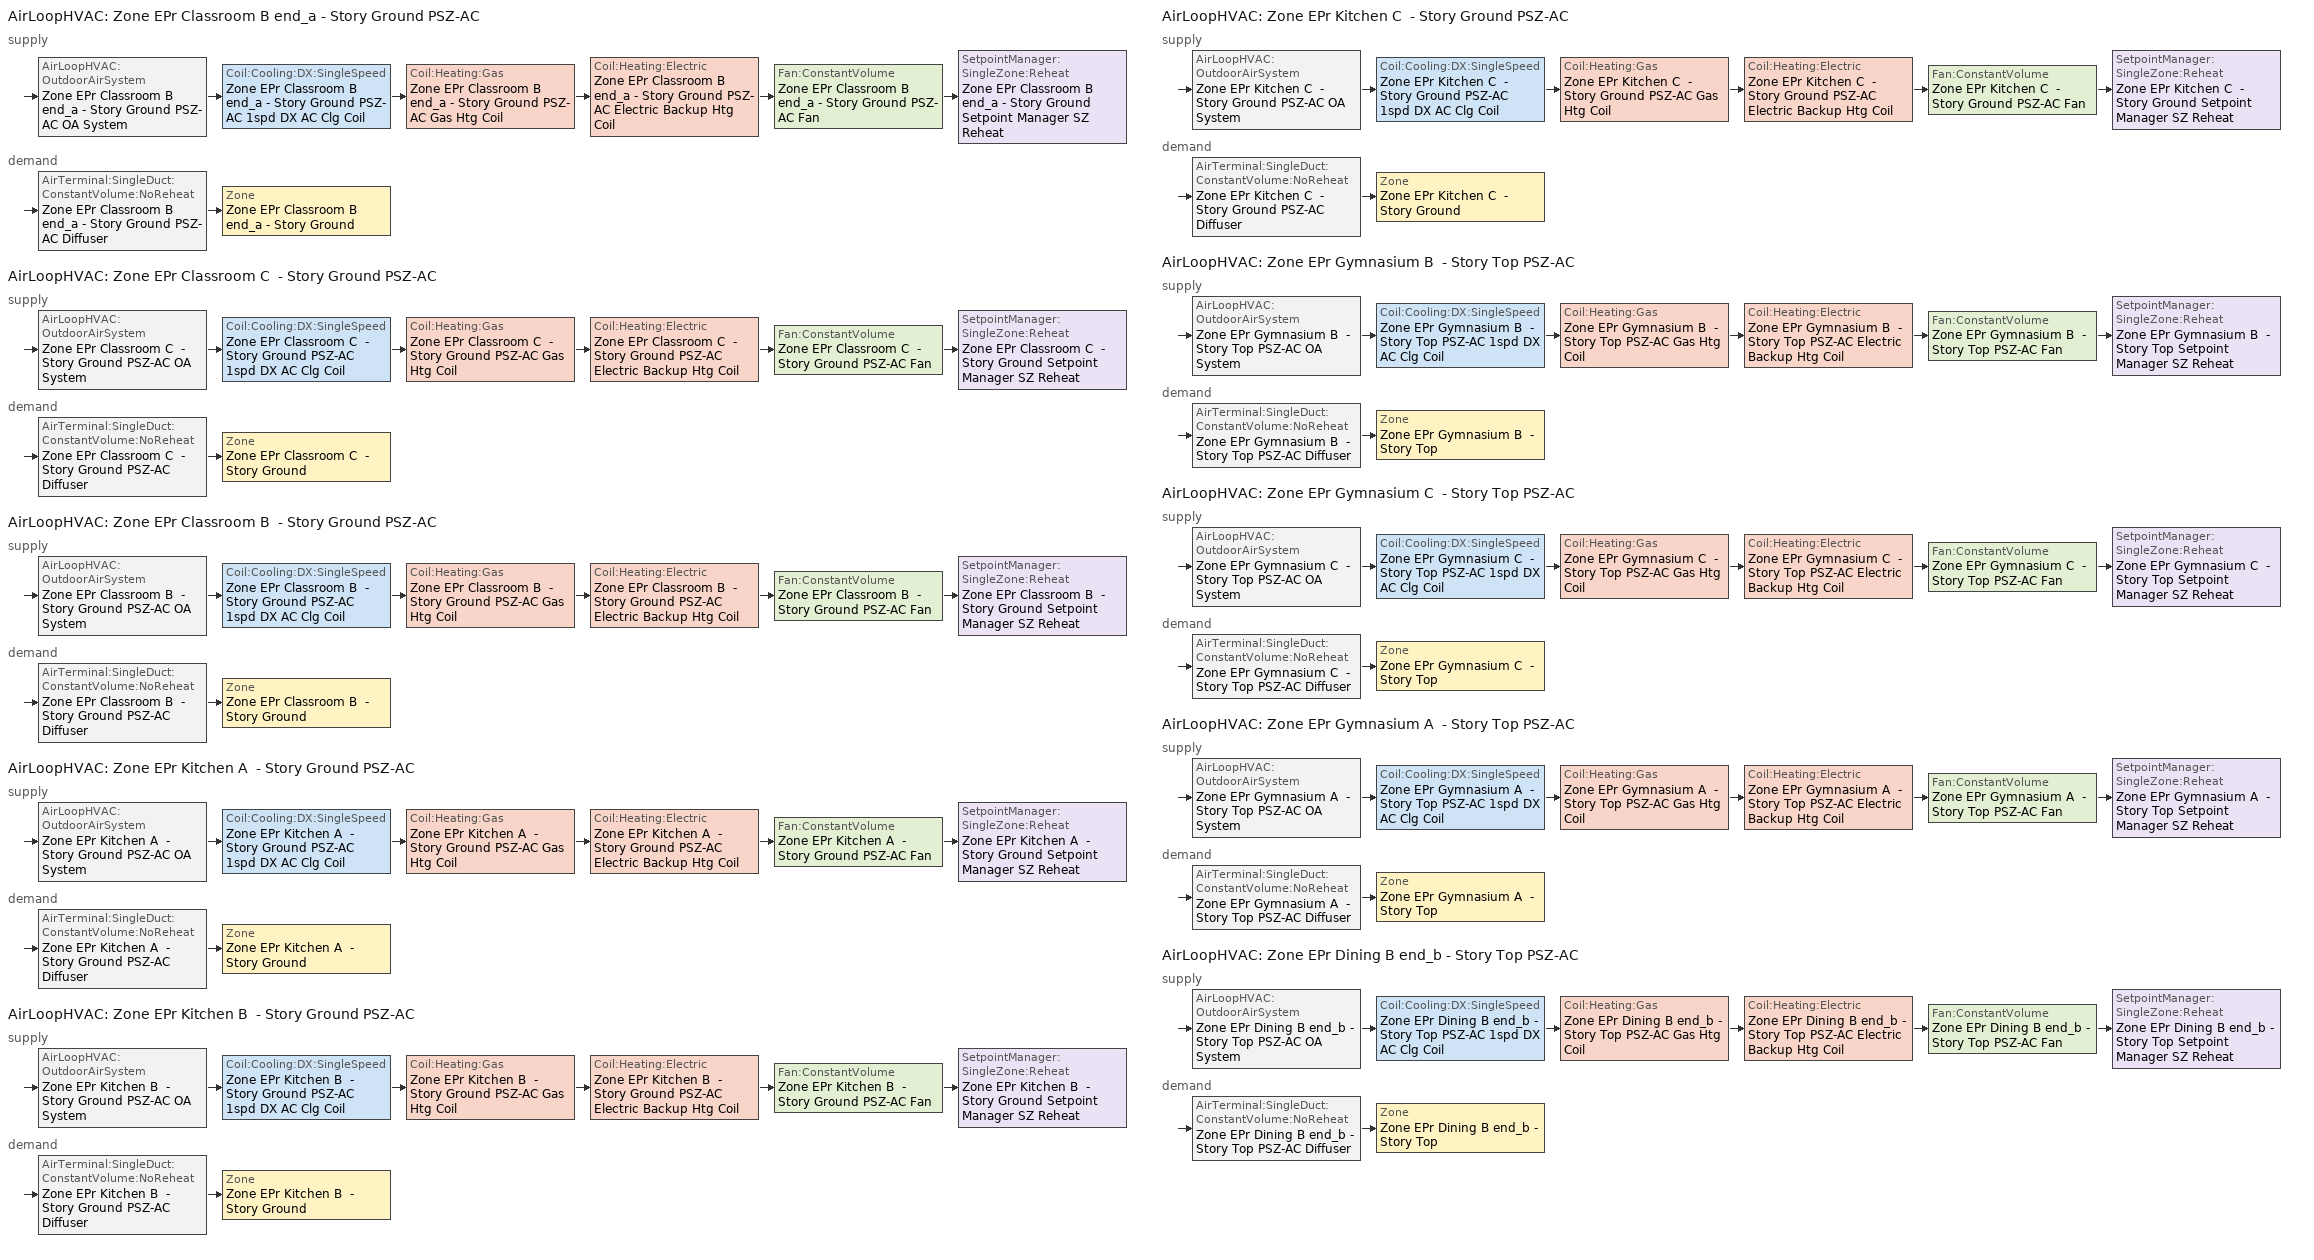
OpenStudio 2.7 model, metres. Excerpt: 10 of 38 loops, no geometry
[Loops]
AirLoopHVAC 'Zone EPr Classroom B end_a - Story Ground PSZ-AC'
 supply: AirLoopHVAC:OutdoorAirSystem 'Zone EPr Classroom B end_a - Story Ground PSZ-AC OA System' > Coil:Cooling:DX:SingleSpeed 'Zone EPr Classroom B end_a - Story Ground PSZ-AC 1spd DX AC Clg Coil' > Coil:Heating:Gas 'Zone EPr Classroom B end_a - Story Ground PSZ-AC Gas Htg Coil' > Coil:Heating:Electric 'Zone EPr Classroom B end_a - Story Ground PSZ-AC Electric Backup Htg Coil' > Fan:ConstantVolume 'Zone EPr Classroom B end_a - Story Ground PSZ-AC Fan' > SetpointManager:SingleZone:Reheat 'Zone EPr Classroom B end_a - Story Ground Setpoint Manager SZ Reheat'
 demand: AirTerminal:SingleDuct:ConstantVolume:NoReheat 'Zone EPr Classroom B end_a - Story Ground PSZ-AC Diffuser' > Zone 'Zone EPr Classroom B end_a - Story Ground'
AirLoopHVAC 'Zone EPr Classroom C  - Story Ground PSZ-AC'
 supply: AirLoopHVAC:OutdoorAirSystem 'Zone EPr Classroom C  - Story Ground PSZ-AC OA System' > Coil:Cooling:DX:SingleSpeed 'Zone EPr Classroom C  - Story Ground PSZ-AC 1spd DX AC Clg Coil' > Coil:Heating:Gas 'Zone EPr Classroom C  - Story Ground PSZ-AC Gas Htg Coil' > Coil:Heating:Electric 'Zone EPr Classroom C  - Story Ground PSZ-AC Electric Backup Htg Coil' > Fan:ConstantVolume 'Zone EPr Classroom C  - Story Ground PSZ-AC Fan' > SetpointManager:SingleZone:Reheat 'Zone EPr Classroom C  - Story Ground Setpoint Manager SZ Reheat'
 demand: AirTerminal:SingleDuct:ConstantVolume:NoReheat 'Zone EPr Classroom C  - Story Ground PSZ-AC Diffuser' > Zone 'Zone EPr Classroom C  - Story Ground'
AirLoopHVAC 'Zone EPr Classroom B  - Story Ground PSZ-AC'
 supply: AirLoopHVAC:OutdoorAirSystem 'Zone EPr Classroom B  - Story Ground PSZ-AC OA System' > Coil:Cooling:DX:SingleSpeed 'Zone EPr Classroom B  - Story Ground PSZ-AC 1spd DX AC Clg Coil' > Coil:Heating:Gas 'Zone EPr Classroom B  - Story Ground PSZ-AC Gas Htg Coil' > Coil:Heating:Electric 'Zone EPr Classroom B  - Story Ground PSZ-AC Electric Backup Htg Coil' > Fan:ConstantVolume 'Zone EPr Classroom B  - Story Ground PSZ-AC Fan' > SetpointManager:SingleZone:Reheat 'Zone EPr Classroom B  - Story Ground Setpoint Manager SZ Reheat'
 demand: AirTerminal:SingleDuct:ConstantVolume:NoReheat 'Zone EPr Classroom B  - Story Ground PSZ-AC Diffuser' > Zone 'Zone EPr Classroom B  - Story Ground'
AirLoopHVAC 'Zone EPr Kitchen A  - Story Ground PSZ-AC'
 supply: AirLoopHVAC:OutdoorAirSystem 'Zone EPr Kitchen A  - Story Ground PSZ-AC OA System' > Coil:Cooling:DX:SingleSpeed 'Zone EPr Kitchen A  - Story Ground PSZ-AC 1spd DX AC Clg Coil' > Coil:Heating:Gas 'Zone EPr Kitchen A  - Story Ground PSZ-AC Gas Htg Coil' > Coil:Heating:Electric 'Zone EPr Kitchen A  - Story Ground PSZ-AC Electric Backup Htg Coil' > Fan:ConstantVolume 'Zone EPr Kitchen A  - Story Ground PSZ-AC Fan' > SetpointManager:SingleZone:Reheat 'Zone EPr Kitchen A  - Story Ground Setpoint Manager SZ Reheat'
 demand: AirTerminal:SingleDuct:ConstantVolume:NoReheat 'Zone EPr Kitchen A  - Story Ground PSZ-AC Diffuser' > Zone 'Zone EPr Kitchen A  - Story Ground'
AirLoopHVAC 'Zone EPr Kitchen B  - Story Ground PSZ-AC'
 supply: AirLoopHVAC:OutdoorAirSystem 'Zone EPr Kitchen B  - Story Ground PSZ-AC OA System' > Coil:Cooling:DX:SingleSpeed 'Zone EPr Kitchen B  - Story Ground PSZ-AC 1spd DX AC Clg Coil' > Coil:Heating:Gas 'Zone EPr Kitchen B  - Story Ground PSZ-AC Gas Htg Coil' > Coil:Heating:Electric 'Zone EPr Kitchen B  - Story Ground PSZ-AC Electric Backup Htg Coil' > Fan:ConstantVolume 'Zone EPr Kitchen B  - Story Ground PSZ-AC Fan' > SetpointManager:SingleZone:Reheat 'Zone EPr Kitchen B  - Story Ground Setpoint Manager SZ Reheat'
 demand: AirTerminal:SingleDuct:ConstantVolume:NoReheat 'Zone EPr Kitchen B  - Story Ground PSZ-AC Diffuser' > Zone 'Zone EPr Kitchen B  - Story Ground'
AirLoopHVAC 'Zone EPr Kitchen C  - Story Ground PSZ-AC'
 supply: AirLoopHVAC:OutdoorAirSystem 'Zone EPr Kitchen C  - Story Ground PSZ-AC OA System' > Coil:Cooling:DX:SingleSpeed 'Zone EPr Kitchen C  - Story Ground PSZ-AC 1spd DX AC Clg Coil' > Coil:Heating:Gas 'Zone EPr Kitchen C  - Story Ground PSZ-AC Gas Htg Coil' > Coil:Heating:Electric 'Zone EPr Kitchen C  - Story Ground PSZ-AC Electric Backup Htg Coil' > Fan:ConstantVolume 'Zone EPr Kitchen C  - Story Ground PSZ-AC Fan' > SetpointManager:SingleZone:Reheat 'Zone EPr Kitchen C  - Story Ground Setpoint Manager SZ Reheat'
 demand: AirTerminal:SingleDuct:ConstantVolume:NoReheat 'Zone EPr Kitchen C  - Story Ground PSZ-AC Diffuser' > Zone 'Zone EPr Kitchen C  - Story Ground'
AirLoopHVAC 'Zone EPr Gymnasium B  - Story Top PSZ-AC'
 supply: AirLoopHVAC:OutdoorAirSystem 'Zone EPr Gymnasium B  - Story Top PSZ-AC OA System' > Coil:Cooling:DX:SingleSpeed 'Zone EPr Gymnasium B  - Story Top PSZ-AC 1spd DX AC Clg Coil' > Coil:Heating:Gas 'Zone EPr Gymnasium B  - Story Top PSZ-AC Gas Htg Coil' > Coil:Heating:Electric 'Zone EPr Gymnasium B  - Story Top PSZ-AC Electric Backup Htg Coil' > Fan:ConstantVolume 'Zone EPr Gymnasium B  - Story Top PSZ-AC Fan' > SetpointManager:SingleZone:Reheat 'Zone EPr Gymnasium B  - Story Top Setpoint Manager SZ Reheat'
 demand: AirTerminal:SingleDuct:ConstantVolume:NoReheat 'Zone EPr Gymnasium B  - Story Top PSZ-AC Diffuser' > Zone 'Zone EPr Gymnasium B  - Story Top'
AirLoopHVAC 'Zone EPr Gymnasium C  - Story Top PSZ-AC'
 supply: AirLoopHVAC:OutdoorAirSystem 'Zone EPr Gymnasium C  - Story Top PSZ-AC OA System' > Coil:Cooling:DX:SingleSpeed 'Zone EPr Gymnasium C  - Story Top PSZ-AC 1spd DX AC Clg Coil' > Coil:Heating:Gas 'Zone EPr Gymnasium C  - Story Top PSZ-AC Gas Htg Coil' > Coil:Heating:Electric 'Zone EPr Gymnasium C  - Story Top PSZ-AC Electric Backup Htg Coil' > Fan:ConstantVolume 'Zone EPr Gymnasium C  - Story Top PSZ-AC Fan' > SetpointManager:SingleZone:Reheat 'Zone EPr Gymnasium C  - Story Top Setpoint Manager SZ Reheat'
 demand: AirTerminal:SingleDuct:ConstantVolume:NoReheat 'Zone EPr Gymnasium C  - Story Top PSZ-AC Diffuser' > Zone 'Zone EPr Gymnasium C  - Story Top'
AirLoopHVAC 'Zone EPr Gymnasium A  - Story Top PSZ-AC'
 supply: AirLoopHVAC:OutdoorAirSystem 'Zone EPr Gymnasium A  - Story Top PSZ-AC OA System' > Coil:Cooling:DX:SingleSpeed 'Zone EPr Gymnasium A  - Story Top PSZ-AC 1spd DX AC Clg Coil' > Coil:Heating:Gas 'Zone EPr Gymnasium A  - Story Top PSZ-AC Gas Htg Coil' > Coil:Heating:Electric 'Zone EPr Gymnasium A  - Story Top PSZ-AC Electric Backup Htg Coil' > Fan:ConstantVolume 'Zone EPr Gymnasium A  - Story Top PSZ-AC Fan' > SetpointManager:SingleZone:Reheat 'Zone EPr Gymnasium A  - Story Top Setpoint Manager SZ Reheat'
 demand: AirTerminal:SingleDuct:ConstantVolume:NoReheat 'Zone EPr Gymnasium A  - Story Top PSZ-AC Diffuser' > Zone 'Zone EPr Gymnasium A  - Story Top'
AirLoopHVAC 'Zone EPr Dining B end_b - Story Top PSZ-AC'
 supply: AirLoopHVAC:OutdoorAirSystem 'Zone EPr Dining B end_b - Story Top PSZ-AC OA System' > Coil:Cooling:DX:SingleSpeed 'Zone EPr Dining B end_b - Story Top PSZ-AC 1spd DX AC Clg Coil' > Coil:Heating:Gas 'Zone EPr Dining B end_b - Story Top PSZ-AC Gas Htg Coil' > Coil:Heating:Electric 'Zone EPr Dining B end_b - Story Top PSZ-AC Electric Backup Htg Coil' > Fan:ConstantVolume 'Zone EPr Dining B end_b - Story Top PSZ-AC Fan' > SetpointManager:SingleZone:Reheat 'Zone EPr Dining B end_b - Story Top Setpoint Manager SZ Reheat'
 demand: AirTerminal:SingleDuct:ConstantVolume:NoReheat 'Zone EPr Dining B end_b - Story Top PSZ-AC Diffuser' > Zone 'Zone EPr Dining B end_b - Story Top'
[Sizing:Zone] Zone Cooling Design Supply Air Temperature Input Method=SupplyAirTemperature; Zone Cooling Design Supply Air Temperature {C}=12.7778; Zone Cooling Design Supply Air Temperature Difference {deltaC}=11.11; Zone Heating Design Supply Air Temperature Input Method=SupplyAirTemperature; Zone Heating Design Supply Air Temperature {C}=50; Zone Heating Design Supply Air Temperature Difference {deltaC}=11.11; Zone Cooling Design Supply Air Humidity Ratio {kg-H2O/kg-air}=0.0085; Zone Heating Design Supply Air Humidity Ratio {kg-H2O/kg-air}=0.008; Cooling Design Air Flow Method=DesignDay; Heating Design Air Flow Method=DesignDay; Account for Dedicated Outdoor Air System=No; Dedicated Outdoor Air System Control Strategy=NeutralSupplyAir; Dedicated Outdoor Air Low Setpoint Temperature for Design {C}=autosize; Dedicated Outdoor Air High Setpoint Temperature for Design {C}=autosize
Zone EPr Classroom B end_a - Story Ground; Zone EPr Classroom B  - Story Ground; Zone EPr Classroom C  - Story Ground; Zone EPr Kitchen A  - Story Ground; Zone EPr Kitchen B  - Story Ground; Zone EPr Kitchen C  - Story Ground; Zone EPr Gymnasium A  - Story Top; Zone EPr Gymnasium B  - Story Top; Zone EPr Gymnasium C  - Story Top; Zone EPr Dining B end_b - Story Top
[Zone equipment]
Zone EPr Classroom B end_a - Story Ground: Zone EPr Classroom B end_a - Story Ground PSZ-AC Diffuser
Zone EPr Classroom B  - Story Ground: Zone EPr Classroom B  - Story Ground PSZ-AC Diffuser
Zone EPr Classroom C  - Story Ground: Zone EPr Classroom C  - Story Ground PSZ-AC Diffuser
Zone EPr Kitchen A  - Story Ground: Zone EPr Kitchen A  - Story Ground Exhaust Fan, Zone EPr Kitchen A  - Story Ground PSZ-AC Diffuser
Zone EPr Kitchen B  - Story Ground: Zone EPr Kitchen B  - Story Ground Exhaust Fan, Zone EPr Kitchen B  - Story Ground PSZ-AC Diffuser
Zone EPr Kitchen C  - Story Ground: Zone EPr Kitchen C  - Story Ground Exhaust Fan, Zone EPr Kitchen C  - Story Ground PSZ-AC Diffuser
Zone EPr Gymnasium A  - Story Top: Zone EPr Gymnasium A  - Story Top Exhaust Fan, Zone EPr Gymnasium A  - Story Top PSZ-AC Diffuser
Zone EPr Gymnasium B  - Story Top: Zone EPr Gymnasium B  - Story Top Exhaust Fan, Zone EPr Gymnasium B  - Story Top PSZ-AC Diffuser
Zone EPr Gymnasium C  - Story Top: Zone EPr Gymnasium C  - Story Top Exhaust Fan, Zone EPr Gymnasium C  - Story Top PSZ-AC Diffuser
Zone EPr Dining B end_b - Story Top: Zone EPr Dining B end_b - Story Top PSZ-AC Diffuser
[Fan:ZoneExhaust] Fan Total Efficiency=0.429; Pressure Rise {Pa}=124.544; System Availability Manager Coupling Mode=Decoupled
Name | Availability Schedule | Maximum Flow Rate {m3/s}
Zone EPr Gymnasium A  - Story Top Exhaust Fan; Zone EPr Gymnasium C  - Story Top Exhaust Fan | D_EPr_All_Fan_Yr | 0.0335559
Zone EPr Gymnasium B  - Story Top Exhaust Fan | D_EPr_All_Fan_Yr | 0.109736
Zone EPr Kitchen A  - Story Ground Exhaust Fan; Zone EPr Kitchen C  - Story Ground Exhaust Fan | DEER Primary School Kitchen Exhaust Fan DCV Schedule | 0.0470096
Zone EPr Kitchen B  - Story Ground Exhaust Fan | DEER Primary School Kitchen Exhaust Fan DCV Schedule | 0.153733
[AirLoopHVAC] Availability Schedule=Always On Discrete; Design Supply Air Flow Rate {m3/s}=AutoSize
Zone EPr Classroom B end_a - Story Ground PSZ-AC; Zone EPr Classroom C  - Story Ground PSZ-AC; Zone EPr Classroom B  - Story Ground PSZ-AC; Zone EPr Kitchen A  - Story Ground PSZ-AC; Zone EPr Kitchen B  - Story Ground PSZ-AC; Zone EPr Kitchen C  - Story Ground PSZ-AC; Zone EPr Gymnasium B  - Story Top PSZ-AC; Zone EPr Gymnasium C  - Story Top PSZ-AC; Zone EPr Gymnasium A  - Story Top PSZ-AC; Zone EPr Dining B end_b - Story Top PSZ-AC
[Sizing:System] Type of Load to Size On=Sensible; Design Outdoor Air Flow Rate {m3/s}=Autosize; Central Heating Maximum System Air Flow Ratio=1; Preheat Design Temperature {C}=7.22222; Preheat Design Humidity Ratio {kg-H2O/kg-Air}=0.008; Precool Design Temperature {C}=12.7778; Precool Design Humidity Ratio {kg-H2O/kg-Air}=0.008; Central Cooling Design Supply Air Temperature {C}=12.7778; Central Heating Design Supply Air Temperature {C}=50; Sizing Option=Coincident; 100% Outdoor Air in Cooling=No; 100% Outdoor Air in Heating=No; Central Cooling Design Supply Air Humidity Ratio {kg-H2O/kg-Air}=0.0085; Central Heating Design Supply Air Humidity Ratio {kg-H2O/kg-Air}=0.008; Cooling Design Air Flow Method=DesignDay; Cooling Design Air Flow Rate {m3/s}=0; Heating Design Air Flow Method=DesignDay; Heating Design Air Flow Rate {m3/s}=0; System Outdoor Air Method=ZoneSum; Zone Maximum Outdoor Air Fraction=1; Cooling Supply Air Flow Rate Per Floor Area {m3/s-m2}=0.00996765; Cooling Fraction of Autosized Cooling Supply Air Flow Rate=1; Cooling Supply Air Flow Rate Per Unit Cooling Capacity {m3/s-W}=3.94755e-05; Heating Supply Air Flow Rate Per Floor Area {m3/s-m2}=0.00996765; Heating Fraction of Autosized Heating Supply Air Flow Rate=1; Heating Fraction of Autosized Cooling Supply Air Flow Rate=1; Heating Supply Air Flow Rate Per Unit Heating Capacity {m3/s-W}=3.15882e-05; Cooling Design Capacity Method=CoolingDesignCapacity; Cooling Design Capacity {W}=autosize; Cooling Design Capacity Per Floor Area {W/m2}=234.7; Fraction of Autosized Cooling Design Capacity=1; Heating Design Capacity Method=HeatingDesignCapacity; Heating Design Capacity {W}=autosize; Heating Design Capacity Per Floor Area {W/m2}=157; Fraction of Autosized Heating Design Capacity=1; Central Cooling Capacity Control Method=OnOff
Zone EPr Classroom B end_a - Story Ground PSZ-AC; Zone EPr Classroom C  - Story Ground PSZ-AC; Zone EPr Classroom B  - Story Ground PSZ-AC; Zone EPr Kitchen A  - Story Ground PSZ-AC; Zone EPr Kitchen B  - Story Ground PSZ-AC; Zone EPr Kitchen C  - Story Ground PSZ-AC; Zone EPr Gymnasium B  - Story Top PSZ-AC; Zone EPr Gymnasium C  - Story Top PSZ-AC; Zone EPr Gymnasium A  - Story Top PSZ-AC; Zone EPr Dining B end_b - Story Top PSZ-AC
[SetpointManager:SingleZone:Reheat] Minimum Supply Air Temperature {C}=12.7778; Maximum Supply Air Temperature {C}=50
Name | Control Zone | Setpoint Node or NodeList
Zone EPr Classroom B end_a - Story Ground Setpoint Manager SZ Reheat | Zone EPr Classroom B end_a - Story Ground | Zone EPr Classroom B end_a - Story Ground PSZ-AC Supply Outlet Node
Zone EPr Classroom C  - Story Ground Setpoint Manager SZ Reheat | Zone EPr Classroom C  - Story Ground | Zone EPr Classroom C  - Story Ground PSZ-AC Supply Outlet Node
Zone EPr Classroom B  - Story Ground Setpoint Manager SZ Reheat | Zone EPr Classroom B  - Story Ground | Zone EPr Classroom B  - Story Ground PSZ-AC Supply Outlet Node
Zone EPr Kitchen A  - Story Ground Setpoint Manager SZ Reheat | Zone EPr Kitchen A  - Story Ground | Zone EPr Kitchen A  - Story Ground PSZ-AC Supply Outlet Node
Zone EPr Kitchen B  - Story Ground Setpoint Manager SZ Reheat | Zone EPr Kitchen B  - Story Ground | Zone EPr Kitchen B  - Story Ground PSZ-AC Supply Outlet Node
Zone EPr Kitchen C  - Story Ground Setpoint Manager SZ Reheat | Zone EPr Kitchen C  - Story Ground | Zone EPr Kitchen C  - Story Ground PSZ-AC Supply Outlet Node
Zone EPr Gymnasium B  - Story Top Setpoint Manager SZ Reheat | Zone EPr Gymnasium B  - Story Top | Zone EPr Gymnasium B  - Story Top PSZ-AC Supply Outlet Node
Zone EPr Gymnasium C  - Story Top Setpoint Manager SZ Reheat | Zone EPr Gymnasium C  - Story Top | Zone EPr Gymnasium C  - Story Top PSZ-AC Supply Outlet Node
Zone EPr Gymnasium A  - Story Top Setpoint Manager SZ Reheat | Zone EPr Gymnasium A  - Story Top | Zone EPr Gymnasium A  - Story Top PSZ-AC Supply Outlet Node
Zone EPr Dining B end_b - Story Top Setpoint Manager SZ Reheat | Zone EPr Dining B end_b - Story Top | Zone EPr Dining B end_b - Story Top PSZ-AC Supply Outlet Node
[Fan:ConstantVolume] Availability Schedule=Always On Discrete; Fan Total Efficiency=0.54; Pressure Rise {Pa}=622.722; Maximum Flow Rate {m3/s}=AutoSize; Motor Efficiency=0.9; Motor In Airstream Fraction=1
Zone EPr Classroom B end_a - Story Ground PSZ-AC Fan; Zone EPr Classroom C  - Story Ground PSZ-AC Fan; Zone EPr Classroom B  - Story Ground PSZ-AC Fan; Zone EPr Kitchen A  - Story Ground PSZ-AC Fan; Zone EPr Kitchen B  - Story Ground PSZ-AC Fan; Zone EPr Kitchen C  - Story Ground PSZ-AC Fan; Zone EPr Gymnasium B  - Story Top PSZ-AC Fan; Zone EPr Gymnasium C  - Story Top PSZ-AC Fan; Zone EPr Gymnasium A  - Story Top PSZ-AC Fan; Zone EPr Dining B end_b - Story Top PSZ-AC Fan
[Coil:Heating:Gas] Availability Schedule=Always On Discrete; Gas Burner Efficiency=0.8; Nominal Capacity {W}=AutoSize; Parasitic Electric Load {W}=0; Parasitic Gas Load {W}=0
Zone EPr Classroom B end_a - Story Ground PSZ-AC Gas Htg Coil; Zone EPr Classroom C  - Story Ground PSZ-AC Gas Htg Coil; Zone EPr Classroom B  - Story Ground PSZ-AC Gas Htg Coil; Zone EPr Kitchen A  - Story Ground PSZ-AC Gas Htg Coil; Zone EPr Kitchen B  - Story Ground PSZ-AC Gas Htg Coil; Zone EPr Kitchen C  - Story Ground PSZ-AC Gas Htg Coil; Zone EPr Gymnasium B  - Story Top PSZ-AC Gas Htg Coil; Zone EPr Gymnasium C  - Story Top PSZ-AC Gas Htg Coil; Zone EPr Gymnasium A  - Story Top PSZ-AC Gas Htg Coil; Zone EPr Dining B end_b - Story Top PSZ-AC Gas Htg Coil
[Coil:Heating:Electric] Availability Schedule=Always On Discrete; Efficiency=1
Zone EPr Classroom B end_a - Story Ground PSZ-AC Electric Backup Htg Coil; Zone EPr Classroom C  - Story Ground PSZ-AC Electric Backup Htg Coil; Zone EPr Classroom B  - Story Ground PSZ-AC Electric Backup Htg Coil; Zone EPr Kitchen A  - Story Ground PSZ-AC Electric Backup Htg Coil; Zone EPr Kitchen B  - Story Ground PSZ-AC Electric Backup Htg Coil; Zone EPr Kitchen C  - Story Ground PSZ-AC Electric Backup Htg Coil; Zone EPr Gymnasium B  - Story Top PSZ-AC Electric Backup Htg Coil; Zone EPr Gymnasium C  - Story Top PSZ-AC Electric Backup Htg Coil; Zone EPr Gymnasium A  - Story Top PSZ-AC Electric Backup Htg Coil; Zone EPr Dining B end_b - Story Top PSZ-AC Electric Backup Htg Coil
[Coil:Cooling:DX:SingleSpeed] Availability Schedule=Always On Discrete; Rated Total Cooling Capacity {W}=autosize; Rated Sensible Heat Ratio=autosize; Rated COP {W/W}=3; Rated Air Flow Rate {m3/s}=autosize; Rated Evaporator Fan Power Per Volume Flow Rate {W/(m3/s)}=773.3; Condenser Type=AirCooled; Evaporative Condenser Effectiveness=0; Evaporative Condenser Air Flow Rate {m3/s}=Autosize; Evaporative Condenser Pump Rated Power Consumption {W}=Autosize; Crankcase Heater Capacity {W}=0; Maximum Outdoor Dry-Bulb Temperature for Crankcase Heater Operation {C}=0; Basin Heater Capacity {W/K}=0; Basin Heater Setpoint Temperature {C}=10
Name | Total Cooling Capacity Function of Temperature Curve | Total Cooling Capacity Function of Flow Fraction Curve | Energy Input Ratio Function of Temperature Curve | Energy Input Ratio Function of Flow Fraction Curve | Part Load Fraction Correlation Curve
Zone EPr Classroom B end_a - Story Ground PSZ-AC 1spd DX AC Clg Coil | Curve Biquadratic 51 | Curve Quadratic 76 | Curve Biquadratic 52 | Curve Quadratic 77 | Curve Quadratic 78
Zone EPr Classroom C  - Story Ground PSZ-AC 1spd DX AC Clg Coil | Curve Biquadratic 55 | Curve Quadratic 82 | Curve Biquadratic 56 | Curve Quadratic 83 | Curve Quadratic 84
Zone EPr Classroom B  - Story Ground PSZ-AC 1spd DX AC Clg Coil | Curve Biquadratic 59 | Curve Quadratic 88 | Curve Biquadratic 60 | Curve Quadratic 89 | Curve Quadratic 90
Zone EPr Kitchen A  - Story Ground PSZ-AC 1spd DX AC Clg Coil | Curve Biquadratic 63 | Curve Quadratic 94 | Curve Biquadratic 64 | Curve Quadratic 95 | Curve Quadratic 96
Zone EPr Kitchen B  - Story Ground PSZ-AC 1spd DX AC Clg Coil | Curve Biquadratic 67 | Curve Quadratic 100 | Curve Biquadratic 68 | Curve Quadratic 101 | Curve Quadratic 102
Zone EPr Kitchen C  - Story Ground PSZ-AC 1spd DX AC Clg Coil | Curve Biquadratic 71 | Curve Quadratic 106 | Curve Biquadratic 72 | Curve Quadratic 107 | Curve Quadratic 108
Zone EPr Gymnasium B  - Story Top PSZ-AC 1spd DX AC Clg Coil | Curve Biquadratic 75 | Curve Quadratic 112 | Curve Biquadratic 76 | Curve Quadratic 113 | Curve Quadratic 114
Zone EPr Gymnasium C  - Story Top PSZ-AC 1spd DX AC Clg Coil | Curve Biquadratic 79 | Curve Quadratic 118 | Curve Biquadratic 80 | Curve Quadratic 119 | Curve Quadratic 120
Zone EPr Gymnasium A  - Story Top PSZ-AC 1spd DX AC Clg Coil | Curve Biquadratic 83 | Curve Quadratic 124 | Curve Biquadratic 84 | Curve Quadratic 125 | Curve Quadratic 126
Zone EPr Dining B end_b - Story Top PSZ-AC 1spd DX AC Clg Coil | Curve Biquadratic 87 | Curve Quadratic 130 | Curve Biquadratic 88 | Curve Quadratic 131 | Curve Quadratic 132
[Controller:OutdoorAir] Minimum Outdoor Air Flow Rate {m3/s}=0; Maximum Outdoor Air Flow Rate {m3/s}=Autosize; Economizer Control Type=NoEconomizer; Economizer Control Action Type=ModulateFlow; Economizer Maximum Limit Dry-Bulb Temperature {C}=28; Economizer Maximum Limit Enthalpy {J/kg}=64000; Lockout Type=NoLockout; Minimum Limit Type=FixedMinimum; Minimum Outdoor Air Schedule=Always On Discrete; High Humidity Control=No; Heat Recovery Bypass Control Type=BypassWhenWithinEconomizerLimits
Name | Controller Mechanical Ventilation
Zone EPr Classroom B end_a - Story Ground PSZ-AC OA System Controller | Controller Mechanical Ventilation 13
Zone EPr Classroom C  - Story Ground PSZ-AC OA System Controller | Controller Mechanical Ventilation 14
Zone EPr Classroom B  - Story Ground PSZ-AC OA System Controller | Controller Mechanical Ventilation 15
Zone EPr Kitchen A  - Story Ground PSZ-AC OA System Controller | Controller Mechanical Ventilation 16
Zone EPr Kitchen B  - Story Ground PSZ-AC OA System Controller | Controller Mechanical Ventilation 17
Zone EPr Kitchen C  - Story Ground PSZ-AC OA System Controller | Controller Mechanical Ventilation 18
Zone EPr Gymnasium B  - Story Top PSZ-AC OA System Controller | Controller Mechanical Ventilation 19
Zone EPr Gymnasium C  - Story Top PSZ-AC OA System Controller | Controller Mechanical Ventilation 20
Zone EPr Gymnasium A  - Story Top PSZ-AC OA System Controller | Controller Mechanical Ventilation 21
Zone EPr Dining B end_b - Story Top PSZ-AC OA System Controller | Controller Mechanical Ventilation 22
[Controller:MechanicalVentilation] Availability Schedule=Always On Discrete; System Outdoor Air Method=ZoneSum
Controller Mechanical Ventilation 13; Controller Mechanical Ventilation 14; Controller Mechanical Ventilation 15; Controller Mechanical Ventilation 16; Controller Mechanical Ventilation 17; Controller Mechanical Ventilation 18; Controller Mechanical Ventilation 19; Controller Mechanical Ventilation 20; Controller Mechanical Ventilation 21; Controller Mechanical Ventilation 22
[AirLoopHVAC:OutdoorAirSystem]
Name | Controller
Zone EPr Classroom B end_a - Story Ground PSZ-AC OA System | Zone EPr Classroom B end_a - Story Ground PSZ-AC OA System Controller
Zone EPr Classroom C  - Story Ground PSZ-AC OA System | Zone EPr Classroom C  - Story Ground PSZ-AC OA System Controller
Zone EPr Classroom B  - Story Ground PSZ-AC OA System | Zone EPr Classroom B  - Story Ground PSZ-AC OA System Controller
Zone EPr Kitchen A  - Story Ground PSZ-AC OA System | Zone EPr Kitchen A  - Story Ground PSZ-AC OA System Controller
Zone EPr Kitchen B  - Story Ground PSZ-AC OA System | Zone EPr Kitchen B  - Story Ground PSZ-AC OA System Controller
Zone EPr Kitchen C  - Story Ground PSZ-AC OA System | Zone EPr Kitchen C  - Story Ground PSZ-AC OA System Controller
Zone EPr Gymnasium B  - Story Top PSZ-AC OA System | Zone EPr Gymnasium B  - Story Top PSZ-AC OA System Controller
Zone EPr Gymnasium C  - Story Top PSZ-AC OA System | Zone EPr Gymnasium C  - Story Top PSZ-AC OA System Controller
Zone EPr Gymnasium A  - Story Top PSZ-AC OA System | Zone EPr Gymnasium A  - Story Top PSZ-AC OA System Controller
Zone EPr Dining B end_b - Story Top PSZ-AC OA System | Zone EPr Dining B end_b - Story Top PSZ-AC OA System Controller
[AirTerminal:SingleDuct:ConstantVolume:NoReheat] Availability Schedule=Always On Discrete; Maximum Air Flow Rate {m3/s}=AutoSize
Zone EPr Classroom B end_a - Story Ground PSZ-AC Diffuser; Zone EPr Classroom C  - Story Ground PSZ-AC Diffuser; Zone EPr Classroom B  - Story Ground PSZ-AC Diffuser; Zone EPr Kitchen A  - Story Ground PSZ-AC Diffuser; Zone EPr Kitchen B  - Story Ground PSZ-AC Diffuser; Zone EPr Kitchen C  - Story Ground PSZ-AC Diffuser; Zone EPr Gymnasium B  - Story Top PSZ-AC Diffuser; Zone EPr Gymnasium C  - Story Top PSZ-AC Diffuser; Zone EPr Gymnasium A  - Story Top PSZ-AC Diffuser; Zone EPr Dining B end_b - Story Top PSZ-AC Diffuser
[Schedule:Ruleset]
Name | Default Day Schedule | Summer Design Day Schedule | Winter Design Day Schedule
D_EPr_All_Fan_Yr | D_EPr_All_Fan_Yr Default | D_EPr_All_Fan_Yr Summer Design Day 4 | D_EPr_All_Fan_Yr Winter Design Day 4
DEER Primary School Kitchen Exhaust Fan DCV Schedule | DEER Primary School Kitchen Exhaust Fan DCV Schedule Default | DEER Primary School Kitchen Exhaust Fan DCV Schedule Summer Design Day | DEER Primary School Kitchen Exhaust Fan DCV Schedule Winter Design Day
[Schedule:Day]
D_EPr_All_Fan_Yr Default; D_EPr_All_Fan_Yr Default|Wkdy Day; D_EPr_All_Fan_Yr Default|Wkdy Day 1; D_EPr_All_Fan_Yr Default|Wkdy Day 2: 7, 0, 0, 19, 0, 1, 24, 0, 0
D_EPr_All_Fan_Yr Sat Day; D_EPr_All_Fan_Yr Sat Day 1; D_EPr_All_Fan_Yr Sat Day 2: 7, 0, 0, 17, 0, 1, 24, 0, 0
D_EPr_All_Fan_Yr Sun Day; D_EPr_All_Fan_Yr Sun Day 1; D_EPr_All_Fan_Yr Sun Day 2; D_EPr_All_Fan_Yr Winter Design Day 4; D_EPr_All_Fan_Yr Summer Design Day 4; DEER Primary School Kitchen Exhaust Fan DCV Schedule Default: 24, 0, 0
DEER Primary School Kitchen Exhaust Fan DCV Schedule Summer Design Day; DEER Primary School Kitchen Exhaust Fan DCV Schedule Winter Design Day; DEER Primary School Kitchen Exhaust Fan DCV Schedule Wkdy Day; DEER Primary School Kitchen Exhaust Fan DCV Schedule Wkdy Day 1; DEER Primary School Kitchen Exhaust Fan DCV Schedule Wkdy Day 2: 8, 0, 0, 9, 0, 0.9, 16, 0, 1, 19, 0, 0.5, 24, 0, 0
DEER Primary School Kitchen Exhaust Fan DCV Schedule Sat Day; DEER Primary School Kitchen Exhaust Fan DCV Schedule Sat Day 1; DEER Primary School Kitchen Exhaust Fan DCV Schedule Sat Day 2: 9, 0, 0, 10, 0, 0.83, 15, 0, 0.9, 17, 0, 0.5, 24, 0, 0
[Schedule:Rule] Date Specification Type=DateRange
Name | Schedule Ruleset | Rule Order | Day Schedule | Apply Monday | Apply Tuesday | Apply Wednesday | Apply Thursday | Apply Friday | Start Month | Start Day | End Month | End Day | Apply Saturday | Apply Sunday
Schedule Rule 125 | D_EPr_All_Fan_Yr | 8 | D_EPr_All_Fan_Yr Default|Wkdy Day | Yes | Yes | Yes | Yes | Yes | 1 | 5 | 4 | 3
Schedule Rule 126 | D_EPr_All_Fan_Yr | 7 | D_EPr_All_Fan_Yr Sat Day |  |  |  |  |  | 1 | 5 | 4 | 3 | Yes
Schedule Rule 127 | D_EPr_All_Fan_Yr | 6 | D_EPr_All_Fan_Yr Sun Day |  |  |  |  |  | 1 | 5 | 4 | 3 |  | Yes
Schedule Rule 128 | D_EPr_All_Fan_Yr | 5 | D_EPr_All_Fan_Yr Default|Wkdy Day 1 | Yes | Yes | Yes | Yes | Yes | 4 | 13 | 6 | 12
Schedule Rule 129 | D_EPr_All_Fan_Yr | 4 | D_EPr_All_Fan_Yr Sat Day 1 |  |  |  |  |  | 4 | 13 | 6 | 12 | Yes
Schedule Rule 130 | D_EPr_All_Fan_Yr | 3 | D_EPr_All_Fan_Yr Sun Day 1 |  |  |  |  |  | 4 | 13 | 6 | 12 |  | Yes
Schedule Rule 131 | D_EPr_All_Fan_Yr | 2 | D_EPr_All_Fan_Yr Default|Wkdy Day 2 | Yes | Yes | Yes | Yes | Yes | 8 | 17 | 12 | 11
Schedule Rule 132 | D_EPr_All_Fan_Yr | 1 | D_EPr_All_Fan_Yr Sat Day 2 |  |  |  |  |  | 8 | 17 | 12 | 11 | Yes
Schedule Rule 133 | D_EPr_All_Fan_Yr | 0 | D_EPr_All_Fan_Yr Sun Day 2 |  |  |  |  |  | 8 | 17 | 12 | 11 |  | Yes
Schedule Rule 134 | DEER Primary School Kitchen Exhaust Fan DCV Schedule | 5 | DEER Primary School Kitchen Exhaust Fan DCV Schedule Sat Day |  |  |  |  |  | 1 | 5 | 4 | 3 | Yes
Schedule Rule 135 | DEER Primary School Kitchen Exhaust Fan DCV Schedule | 4 | DEER Primary School Kitchen Exhaust Fan DCV Schedule Wkdy Day | Yes | Yes | Yes | Yes | Yes | 1 | 5 | 4 | 3
Schedule Rule 136 | DEER Primary School Kitchen Exhaust Fan DCV Schedule | 3 | DEER Primary School Kitchen Exhaust Fan DCV Schedule Sat Day 1 |  |  |  |  |  | 4 | 13 | 6 | 12 | Yes
Schedule Rule 137 | DEER Primary School Kitchen Exhaust Fan DCV Schedule | 2 | DEER Primary School Kitchen Exhaust Fan DCV Schedule Wkdy Day 1 | Yes | Yes | Yes | Yes | Yes | 4 | 13 | 6 | 12
Schedule Rule 138 | DEER Primary School Kitchen Exhaust Fan DCV Schedule | 1 | DEER Primary School Kitchen Exhaust Fan DCV Schedule Sat Day 2 |  |  |  |  |  | 8 | 17 | 12 | 11 | Yes
Schedule Rule 139 | DEER Primary School Kitchen Exhaust Fan DCV Schedule | 0 | DEER Primary School Kitchen Exhaust Fan DCV Schedule Wkdy Day 2 | Yes | Yes | Yes | Yes | Yes | 8 | 17 | 12 | 11
[Schedule:Constant]
Always On Discrete: Value=1
[Curve:Biquadratic] Minimum Value of x=-100; Maximum Value of x=100; Minimum Value of y=-100; Maximum Value of y=100
Name | Coefficient1 Constant | Coefficient2 x | Coefficient3 x**2 | Coefficient4 y | Coefficient5 y**2 | Coefficient6 x*y
Curve Biquadratic 51; Curve Biquadratic 55; Curve Biquadratic 59; Curve Biquadratic 63; Curve Biquadratic 67; Curve Biquadratic 71; Curve Biquadratic 75; Curve Biquadratic 79; Curve Biquadratic 83; Curve Biquadratic 87 | 0.971212 | -0.0152755 | 0.00144345 | -0.00039321 | -6.8364e-06 | -0.000290596
Curve Biquadratic 52; Curve Biquadratic 56; Curve Biquadratic 60; Curve Biquadratic 64; Curve Biquadratic 68; Curve Biquadratic 72; Curve Biquadratic 76; Curve Biquadratic 80; Curve Biquadratic 84; Curve Biquadratic 88 | 0.286871 | 0.0239022 | -0.000810648 | 0.0134585 | 0.000338936 | -0.000487004
[Curve:Quadratic]
Name | Coefficient1 Constant | Coefficient2 x | Coefficient3 x**2 | Minimum Value of x | Maximum Value of x | Minimum Curve Output | Maximum Curve Output
Curve Quadratic 76; Curve Quadratic 77; Curve Quadratic 82; Curve Quadratic 83; Curve Quadratic 88; Curve Quadratic 89; Curve Quadratic 94; Curve Quadratic 95; Curve Quadratic 100; Curve Quadratic 101; Curve Quadratic 106; Curve Quadratic 107; Curve Quadratic 112; Curve Quadratic 113; Curve Quadratic 118; Curve Quadratic 119; Curve Quadratic 124; Curve Quadratic 125; Curve Quadratic 130; Curve Quadratic 131 | 1 | 0 | 0 | -100 | 100
Curve Quadratic 78; Curve Quadratic 84; Curve Quadratic 90; Curve Quadratic 96; Curve Quadratic 102; Curve Quadratic 108; Curve Quadratic 114; Curve Quadratic 120; Curve Quadratic 126; Curve Quadratic 132 | 0.909496 | 0.0986477 | -0.00819488 | 0 | 1 | 0.7 | 1
